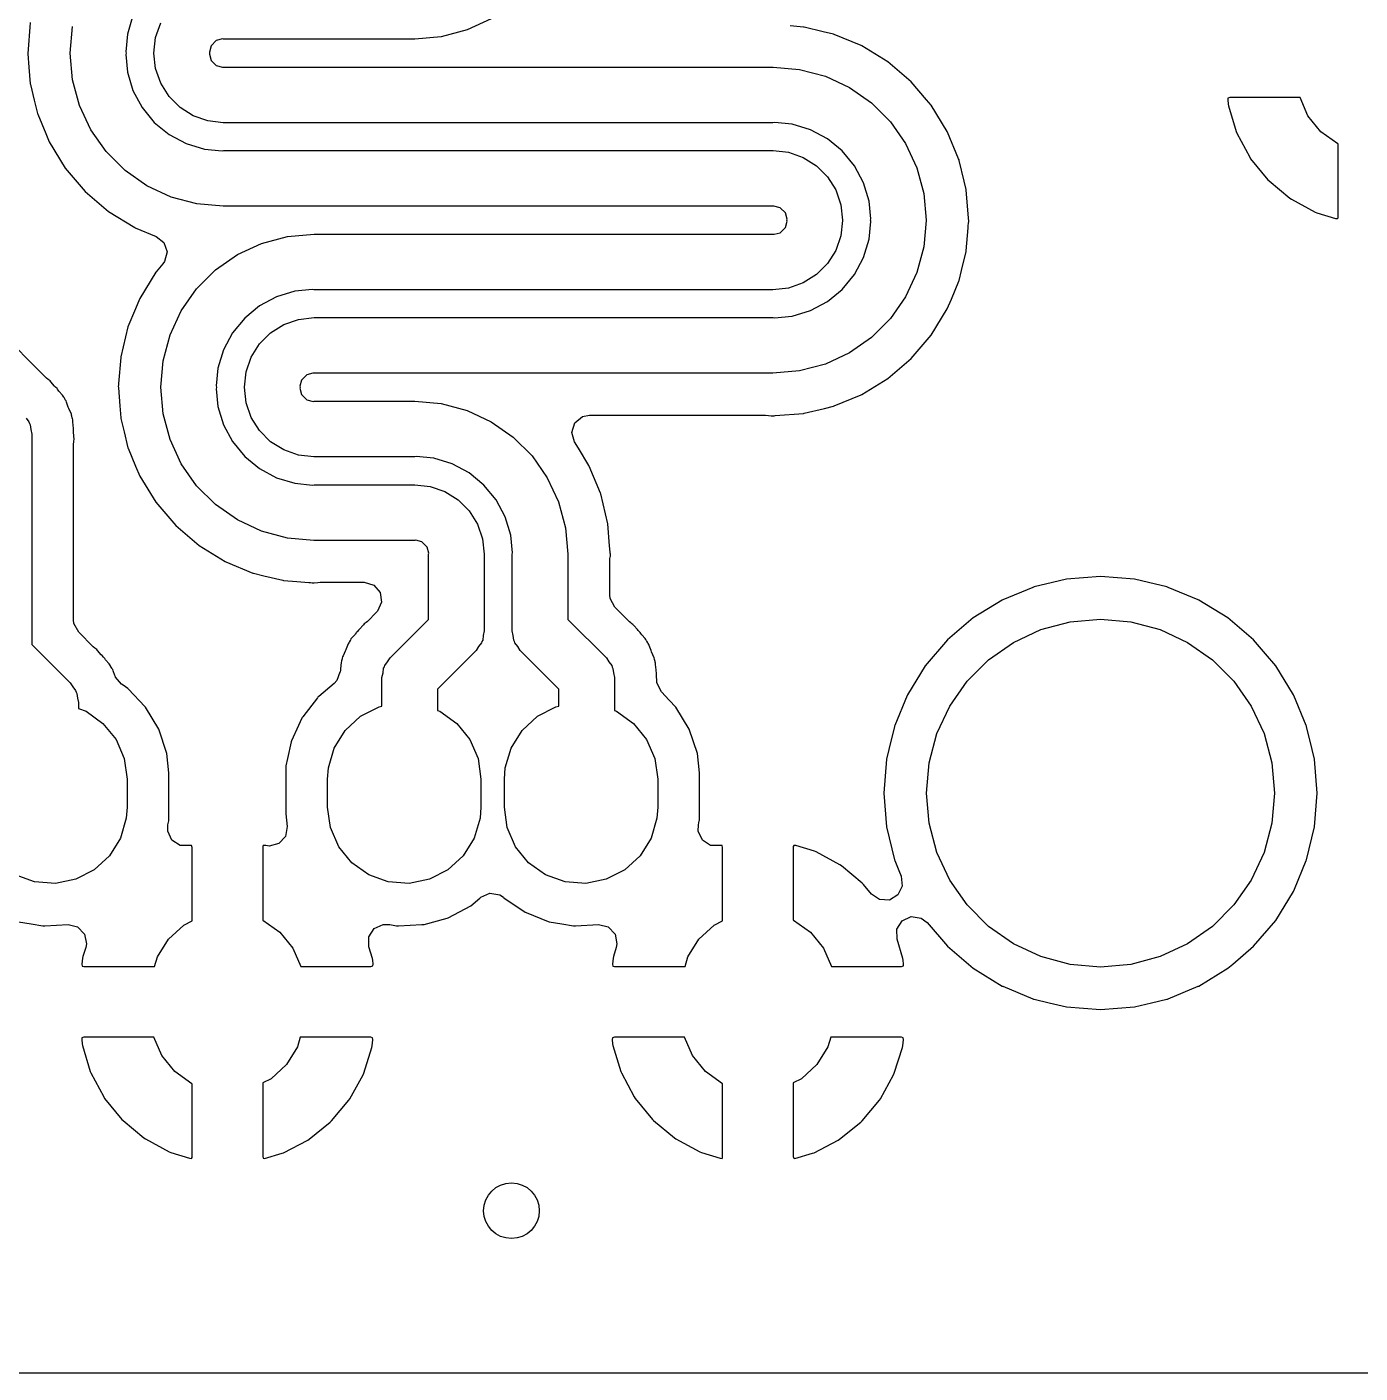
# Model space of a CAD drawing. Extents: x 3.82 to 6.18, y -5.18 to -3.22.
# Drawn here: x 4.4693 to 4.8462, y -5.1782 to -4.7975 of the extents above; entities that cross this region are included whole.
import ezdxf

# ---------------------------------------------------------------- set-up
doc = ezdxf.new("R2010")
doc.units = 0
doc.header["$MEASUREMENT"] = 0
doc.layers.add('BLACK', color=7, linetype='CONTINUOUS')

msp = doc.modelspace()

# ---------------------------------------------------------------- linework, layer by layer
at = {"layer": 'BLACK', "linetype": 'CONTINUOUS'}
for p, q in [((4.47488, -4.89685), (4.21013, -4.6321)), ((4.47025, -4.79627), (4.47015, -4.79758)), ((4.49929, -4.79432), (4.49772, -4.79952)), ((4.50569, -4.80054), (4.50714, -4.79638)), ((4.60059, -4.79518), (4.59375, -4.79837)), ((4.47015, -4.79758), (4.46965, -4.80384)), ((4.48157, -4.8049), (4.48223, -4.7974)), ((4.49772, -4.79952), (4.49723, -4.80451)), ((4.58646, -4.80033), (4.57894, -4.80098)), ((4.59375, -4.79837), (4.58646, -4.80033)), ((4.68889, -4.79754), (4.68511, -4.79724)), ((4.68908, -4.79758), (4.68889, -4.79754)), ((4.69444, -4.79887), (4.68908, -4.79758)), ((4.68908, -4.79758), (4.68908, -4.79758)), ((4.69733, -4.79956), (4.69444, -4.79887)), ((4.69751, -4.79964), (4.69733, -4.79956)), ((4.70517, -4.80281), (4.69751, -4.79964)), ((4.69751, -4.79964), (4.69751, -4.79964)), ((4.46965, -4.80384), (4.46961, -4.80422)), ((4.5052, -4.80489), (4.50569, -4.80054)), ((4.52135, -4.80288), (4.52088, -4.80464)), ((4.52284, -4.80139), (4.52135, -4.80288)), ((4.52459, -4.80092), (4.52284, -4.80139)), ((4.52486, -4.80098), (4.52459, -4.80092)), ((4.57894, -4.80098), (4.52486, -4.80098)), ((4.70535, -4.80289), (4.70517, -4.80281)), ((4.70517, -4.80281), (4.70517, -4.80281)), ((4.71275, -4.80742), (4.70535, -4.80289)), ((4.46961, -4.80422), (4.46954, -4.80468)), ((4.46954, -4.80468), (4.46957, -4.80492)), ((4.46957, -4.80492), (4.46957, -4.80492)), ((4.46957, -4.80492), (4.46958, -4.8051)), ((4.46958, -4.8051), (4.46958, -4.8051)), ((4.46958, -4.8051), (4.46988, -4.8089)), ((4.48157, -4.80491), (4.48157, -4.8049)), ((4.48157, -4.80492), (4.48157, -4.80491)), ((4.48157, -4.80491), (4.48157, -4.80491)), ((4.48223, -4.81244), (4.48157, -4.80492)), ((4.48157, -4.80492), (4.48157, -4.80492)), ((4.49723, -4.80451), (4.49732, -4.80492)), ((4.49732, -4.80495), (4.49723, -4.80534)), ((4.49723, -4.80534), (4.49772, -4.81032)), ((4.49732, -4.80492), (4.49732, -4.80495)), ((4.50519, -4.80491), (4.5052, -4.80489)), ((4.50519, -4.80492), (4.50519, -4.80491)), ((4.50519, -4.80491), (4.50519, -4.80491)), ((4.50569, -4.8093), (4.50519, -4.80492)), ((4.50519, -4.80492), (4.50519, -4.80492)), ((4.52088, -4.80464), (4.52094, -4.80492)), ((4.52094, -4.80495), (4.52088, -4.80521)), ((4.52088, -4.80521), (4.52135, -4.80696)), ((4.52094, -4.80492), (4.52094, -4.80495)), ((4.52135, -4.80696), (4.52284, -4.80845)), ((4.71935, -4.81306), (4.71275, -4.80742)), ((4.46988, -4.8089), (4.47025, -4.81357)), ((4.49772, -4.81032), (4.49929, -4.81552)), ((4.50714, -4.81346), (4.50569, -4.8093)), ((4.52284, -4.80845), (4.5246, -4.80892)), ((4.5246, -4.80892), (4.52488, -4.80886)), ((4.52488, -4.80886), (4.68024, -4.80886)), ((4.68024, -4.80886), (4.68024, -4.80886)), ((4.68024, -4.80886), (4.68025, -4.80886)), ((4.68025, -4.80886), (4.68025, -4.80886)), ((4.68025, -4.80886), (4.68027, -4.80886)), ((4.68027, -4.80886), (4.68028, -4.80886)), ((4.68028, -4.80886), (4.68776, -4.80952)), ((4.68776, -4.80952), (4.69505, -4.81147)), ((4.69505, -4.81147), (4.70189, -4.81466)), ((4.47025, -4.81357), (4.4703, -4.81376)), ((4.4703, -4.81376), (4.4703, -4.81376)), ((4.4703, -4.81376), (4.47136, -4.81819)), ((4.48418, -4.81973), (4.48223, -4.81244)), ((4.49929, -4.81552), (4.50185, -4.82031)), ((4.50949, -4.81719), (4.50714, -4.81346)), ((4.70189, -4.81466), (4.70808, -4.81899)), ((4.72369, -4.81813), (4.71935, -4.81306)), ((4.47136, -4.81819), (4.47228, -4.82201)), ((4.5126, -4.82031), (4.50949, -4.81719)), ((4.70808, -4.81899), (4.71342, -4.82433)), ((4.72499, -4.81966), (4.72369, -4.81813)), ((4.80888, -4.81765), (4.8088, -4.81813)), ((4.8088, -4.81813), (4.80892, -4.81931)), ((4.80945, -4.81748), (4.80888, -4.81765)), ((4.80892, -4.81931), (4.80901, -4.81978)), ((4.82925, -4.81748), (4.80945, -4.81748)), ((4.83148, -4.82263), (4.82925, -4.81748)), ((4.47228, -4.82201), (4.47235, -4.82219)), ((4.47235, -4.82219), (4.47235, -4.82219)), ((4.47235, -4.82219), (4.47462, -4.82767)), ((4.48737, -4.82657), (4.48418, -4.81973)), ((4.50185, -4.82031), (4.5053, -4.8245)), ((4.51634, -4.82266), (4.5126, -4.82031)), ((4.5205, -4.82411), (4.51634, -4.82266)), ((4.72952, -4.82706), (4.72499, -4.81966)), ((4.80901, -4.81978), (4.81123, -4.82713)), ((4.83518, -4.8272), (4.83148, -4.82263)), ((4.4917, -4.83276), (4.48737, -4.82657)), ((4.5053, -4.8245), (4.50949, -4.82795)), ((4.52482, -4.8246), (4.5205, -4.82411)), ((4.52485, -4.82461), (4.52482, -4.8246)), ((4.52486, -4.82461), (4.52485, -4.82461)), ((4.68024, -4.82461), (4.52486, -4.82461)), ((4.68065, -4.82451), (4.68024, -4.82461)), ((4.68564, -4.825), (4.68065, -4.82451)), ((4.69084, -4.82658), (4.68564, -4.825)), ((4.69563, -4.82914), (4.69084, -4.82658)), ((4.71342, -4.82433), (4.71775, -4.83051)), ((4.47462, -4.82767), (4.4756, -4.83003)), ((4.4756, -4.83003), (4.48013, -4.83743)), ((4.50949, -4.82795), (4.51428, -4.83051)), ((4.51428, -4.83051), (4.51948, -4.83208)), ((4.69982, -4.83258), (4.69563, -4.82914)), ((4.71775, -4.83051), (4.72094, -4.83735)), ((4.7296, -4.82724), (4.72952, -4.82706)), ((4.73271, -4.83477), (4.7296, -4.82724)), ((4.7296, -4.82724), (4.7296, -4.82724)), ((4.81123, -4.82713), (4.81142, -4.82758)), ((4.81142, -4.82758), (4.81502, -4.83437)), ((4.83997, -4.83061), (4.83518, -4.8272)), ((4.84, -4.83062), (4.83997, -4.83061)), ((4.84, -4.85146), (4.84, -4.83062)), ((4.49704, -4.8381), (4.4917, -4.83276)), ((4.51948, -4.83208), (4.52447, -4.83257)), ((4.52447, -4.83257), (4.52488, -4.83248)), ((4.52488, -4.83248), (4.68024, -4.83248)), ((4.68024, -4.83248), (4.68024, -4.83248)), ((4.68024, -4.83248), (4.68024, -4.83248)), ((4.68024, -4.83248), (4.68025, -4.83248)), ((4.68025, -4.83248), (4.68027, -4.83248)), ((4.68027, -4.83248), (4.68029, -4.83249)), ((4.68029, -4.83249), (4.68462, -4.83297)), ((4.68462, -4.83297), (4.68878, -4.83443)), ((4.68878, -4.83443), (4.69251, -4.83677)), ((4.70327, -4.83678), (4.69982, -4.83258)), ((4.81502, -4.83437), (4.81529, -4.83477)), ((4.48013, -4.83743), (4.48577, -4.84403)), ((4.50322, -4.84243), (4.49704, -4.8381)), ((4.69251, -4.83677), (4.69563, -4.83989)), ((4.70582, -4.84157), (4.70327, -4.83678)), ((4.72094, -4.83735), (4.72289, -4.84465)), ((4.73284, -4.83507), (4.73271, -4.83477)), ((4.73289, -4.83526), (4.73284, -4.83507)), ((4.7343, -4.84114), (4.73289, -4.83526)), ((4.81529, -4.83477), (4.82015, -4.84072)), ((4.69563, -4.83989), (4.69798, -4.84362)), ((4.7074, -4.84676), (4.70582, -4.84157)), ((4.73487, -4.84351), (4.7343, -4.84114)), ((4.82015, -4.84072), (4.82049, -4.84106)), ((4.82049, -4.84106), (4.82641, -4.84596)), ((4.48577, -4.84403), (4.49237, -4.84967)), ((4.51007, -4.84562), (4.50322, -4.84243)), ((4.51736, -4.84757), (4.51007, -4.84562)), ((4.69798, -4.84362), (4.69943, -4.84779)), ((4.72289, -4.84465), (4.72355, -4.85217)), ((4.73488, -4.84371), (4.73487, -4.84351)), ((4.7355, -4.85151), (4.73488, -4.84371)), ((4.82641, -4.84596), (4.82681, -4.84623)), ((4.49237, -4.84967), (4.49977, -4.8542)), ((4.52483, -4.84822), (4.51736, -4.84757)), ((4.52485, -4.84823), (4.52483, -4.84822)), ((4.52486, -4.84823), (4.52485, -4.84823)), ((4.68024, -4.84823), (4.52486, -4.84823)), ((4.52486, -4.84823), (4.52486, -4.84823)), ((4.68052, -4.84816), (4.68024, -4.84823)), ((4.68228, -4.84864), (4.68052, -4.84816)), ((4.68377, -4.85013), (4.68228, -4.84864)), ((4.69943, -4.84779), (4.69993, -4.85217)), ((4.70789, -4.85175), (4.7074, -4.84676)), ((4.82681, -4.84623), (4.83357, -4.84989)), ((4.68424, -4.85188), (4.68377, -4.85013)), ((4.68377, -4.8542), (4.68424, -4.85244)), ((4.68418, -4.85215), (4.68424, -4.85188)), ((4.68424, -4.85244), (4.68418, -4.85215)), ((4.69992, -4.85222), (4.69943, -4.85655)), ((4.69993, -4.85219), (4.69992, -4.85222)), ((4.69993, -4.85217), (4.69993, -4.85219)), ((4.7074, -4.85757), (4.70789, -4.85257)), ((4.7078, -4.85215), (4.70789, -4.85175)), ((4.70786, -4.85244), (4.7078, -4.85215)), ((4.70789, -4.85257), (4.70786, -4.85244)), ((4.72354, -4.85221), (4.72289, -4.85969)), ((4.72355, -4.85219), (4.72354, -4.85221)), ((4.72355, -4.85217), (4.72355, -4.85219)), ((4.73538, -4.85428), (4.73544, -4.85359)), ((4.73544, -4.85359), (4.73549, -4.85316)), ((4.73549, -4.85316), (4.73554, -4.85284)), ((4.73553, -4.85182), (4.7355, -4.85151)), ((4.73555, -4.85198), (4.73553, -4.85182)), ((4.73554, -4.85284), (4.73558, -4.85265)), ((4.73558, -4.85217), (4.73555, -4.85198)), ((4.73558, -4.85265), (4.73558, -4.85217)), ((4.83357, -4.84989), (4.83401, -4.85007)), ((4.83401, -4.85007), (4.83932, -4.85172)), ((4.83932, -4.85172), (4.83987, -4.85172)), ((4.83987, -4.85172), (4.84, -4.85146)), ((4.49977, -4.8542), (4.49995, -4.85428)), ((4.49995, -4.85428), (4.49995, -4.85428)), ((4.49995, -4.85428), (4.50587, -4.85673)), ((4.50587, -4.85673), (4.50805, -4.85848)), ((4.53566, -4.85871), (4.54295, -4.85676)), ((4.54295, -4.85676), (4.55047, -4.8561)), ((4.55047, -4.8561), (4.55047, -4.8561)), ((4.55047, -4.8561), (4.68025, -4.8561)), ((4.68025, -4.8561), (4.68053, -4.85616)), ((4.68053, -4.85616), (4.68228, -4.8557)), ((4.68228, -4.8557), (4.68377, -4.8542)), ((4.69943, -4.85655), (4.69798, -4.86071)), ((4.73487, -4.86082), (4.73538, -4.85428)), ((4.50805, -4.85848), (4.50893, -4.86113)), ((4.50893, -4.86113), (4.50824, -4.86384)), ((4.52881, -4.8619), (4.53566, -4.85871)), ((4.69798, -4.86071), (4.69563, -4.86444)), ((4.70582, -4.86276), (4.7074, -4.85757)), ((4.72289, -4.85969), (4.72094, -4.86698)), ((4.73354, -4.86636), (4.73482, -4.86101)), ((4.73482, -4.86101), (4.73487, -4.86082)), ((4.73482, -4.86101), (4.73482, -4.86101)), ((4.50774, -4.86453), (4.50585, -4.86675)), ((4.50824, -4.86384), (4.50774, -4.86453)), ((4.52263, -4.86623), (4.52881, -4.8619)), ((4.69563, -4.86444), (4.69251, -4.86756)), ((4.70327, -4.86755), (4.70582, -4.86276)), ((4.50572, -4.8669), (4.50119, -4.8743)), ((4.50585, -4.86675), (4.50572, -4.8669)), ((4.50585, -4.86675), (4.50585, -4.86675)), ((4.51729, -4.87157), (4.52263, -4.86623)), ((4.69251, -4.86756), (4.68878, -4.8699)), ((4.69982, -4.87175), (4.70327, -4.86755)), ((4.72094, -4.86698), (4.71775, -4.87382)), ((4.73284, -4.86926), (4.73354, -4.86636)), ((4.51296, -4.87776), (4.51729, -4.87157)), ((4.54507, -4.87225), (4.53987, -4.87382)), ((4.55005, -4.87176), (4.54507, -4.87225)), ((4.55045, -4.87185), (4.55005, -4.87176)), ((4.68024, -4.87185), (4.55045, -4.87185)), ((4.68462, -4.87136), (4.68024, -4.87185)), ((4.68878, -4.8699), (4.68462, -4.87136)), ((4.69563, -4.87519), (4.69982, -4.87175)), ((4.73068, -4.87448), (4.73277, -4.86944)), ((4.73277, -4.86944), (4.73284, -4.86926)), ((4.73277, -4.86944), (4.73277, -4.86944)), ((4.50111, -4.87448), (4.49996, -4.87727)), ((4.50119, -4.8743), (4.50111, -4.87448)), ((4.50111, -4.87448), (4.50111, -4.87448)), ((4.53508, -4.87638), (4.53089, -4.87983)), ((4.53987, -4.87382), (4.53508, -4.87638)), ((4.69084, -4.87775), (4.69563, -4.87519)), ((4.71775, -4.87382), (4.71342, -4.88)), ((4.72952, -4.87727), (4.73068, -4.87448)), ((4.49996, -4.87727), (4.49787, -4.88232)), ((4.50977, -4.8846), (4.51296, -4.87776)), ((4.53089, -4.87983), (4.52744, -4.88402)), ((4.54193, -4.88167), (4.54609, -4.88022)), ((4.54609, -4.88022), (4.55047, -4.87972)), ((4.55047, -4.87972), (4.55047, -4.87972)), ((4.55047, -4.87972), (4.68025, -4.87972)), ((4.68025, -4.87972), (4.68066, -4.87982)), ((4.68066, -4.87982), (4.68564, -4.87933)), ((4.68564, -4.87933), (4.69084, -4.87775)), ((4.71342, -4.88), (4.70808, -4.88534)), ((4.72499, -4.88467), (4.72952, -4.87727)), ((4.49787, -4.88232), (4.49584, -4.89076)), ((4.52744, -4.88402), (4.52488, -4.88881)), ((4.53508, -4.88714), (4.53819, -4.88402)), ((4.53819, -4.88402), (4.54193, -4.88167)), ((4.50782, -4.89189), (4.50977, -4.8846)), ((4.53273, -4.89087), (4.53508, -4.88714)), ((4.70808, -4.88534), (4.70189, -4.88967)), ((4.71935, -4.89127), (4.72499, -4.88467)), ((4.49583, -4.89095), (4.49524, -4.89833)), ((4.49584, -4.89076), (4.49583, -4.89095)), ((4.52488, -4.88881), (4.52331, -4.89401)), ((4.53128, -4.89503), (4.53273, -4.89087)), ((4.70189, -4.88967), (4.69505, -4.89286)), ((4.71275, -4.89691), (4.71935, -4.89127)), ((4.50716, -4.89939), (4.50782, -4.89189)), ((4.52331, -4.89401), (4.52282, -4.899)), ((4.53079, -4.89938), (4.53128, -4.89503)), ((4.55018, -4.89541), (4.54843, -4.89588)), ((4.55045, -4.89547), (4.55018, -4.89541)), ((4.68024, -4.89547), (4.55045, -4.89547)), ((4.68776, -4.89481), (4.68024, -4.89547)), ((4.69505, -4.89286), (4.68776, -4.89481)), ((4.47532, -4.8972), (4.47488, -4.89685)), ((4.47559, -4.89743), (4.47532, -4.8972)), ((4.47532, -4.8972), (4.47532, -4.8972)), ((4.47588, -4.89763), (4.47559, -4.89743)), ((4.47611, -4.89789), (4.47588, -4.89763)), ((4.47714, -4.89909), (4.47611, -4.89789)), ((4.47739, -4.89936), (4.47714, -4.89909)), ((4.4952, -4.89871), (4.49513, -4.89917)), ((4.49513, -4.89917), (4.49516, -4.8994)), ((4.49524, -4.89833), (4.4952, -4.89871)), ((4.52282, -4.899), (4.52291, -4.89941)), ((4.54694, -4.89737), (4.54647, -4.89913)), ((4.54647, -4.89913), (4.54653, -4.89941)), ((4.54843, -4.89588), (4.54694, -4.89737)), ((4.70535, -4.90145), (4.71275, -4.89691)), ((4.47781, -4.89978), (4.47739, -4.89936)), ((4.47793, -4.89993), (4.47781, -4.89978)), ((4.47812, -4.9002), (4.47793, -4.89993)), ((4.47837, -4.90051), (4.47812, -4.9002)), ((4.47934, -4.90163), (4.47837, -4.90051)), ((4.47957, -4.9019), (4.47934, -4.90163)), ((4.47934, -4.90163), (4.47934, -4.90163)), ((4.47971, -4.90222), (4.47957, -4.9019)), ((4.47979, -4.90235), (4.47971, -4.90222)), ((4.48009, -4.90286), (4.47979, -4.90235)), ((4.48016, -4.903), (4.48009, -4.90286)), ((4.48037, -4.90328), (4.48016, -4.903)), ((4.49516, -4.8994), (4.49516, -4.89941)), ((4.49516, -4.89941), (4.49517, -4.89959)), ((4.49517, -4.89959), (4.49517, -4.89959)), ((4.49517, -4.89959), (4.49558, -4.90469)), ((4.50716, -4.8994), (4.50716, -4.89939)), ((4.50716, -4.89941), (4.50716, -4.8994)), ((4.50716, -4.8994), (4.50716, -4.8994)), ((4.50782, -4.90693), (4.50716, -4.89941)), ((4.50716, -4.89941), (4.50716, -4.89941)), ((4.52291, -4.89944), (4.52282, -4.89983)), ((4.52282, -4.89983), (4.52331, -4.90481)), ((4.52291, -4.89941), (4.52291, -4.89944)), ((4.53078, -4.8994), (4.53079, -4.89938)), ((4.53078, -4.89941), (4.53078, -4.8994)), ((4.53078, -4.8994), (4.53078, -4.8994)), ((4.53128, -4.90379), (4.53078, -4.89941)), ((4.53078, -4.89941), (4.53078, -4.89941)), ((4.54653, -4.89944), (4.54647, -4.8997)), ((4.54647, -4.8997), (4.54694, -4.90145)), ((4.54653, -4.89941), (4.54653, -4.89944)), ((4.54694, -4.90145), (4.54843, -4.90294)), ((4.54843, -4.90294), (4.55019, -4.90341)), ((4.69751, -4.90469), (4.70517, -4.90152)), ((4.70517, -4.90152), (4.70535, -4.90145)), ((4.70517, -4.90152), (4.70517, -4.90152)), ((4.48049, -4.90361), (4.48037, -4.90328)), ((4.48099, -4.905), (4.48049, -4.90361)), ((4.48049, -4.90361), (4.48049, -4.90361)), ((4.48114, -4.90537), (4.48099, -4.905)), ((4.4819, -4.90704), (4.48114, -4.90537)), ((4.49558, -4.90469), (4.49584, -4.90806)), ((4.50977, -4.91422), (4.50782, -4.90693)), ((4.52331, -4.90481), (4.52488, -4.91001)), ((4.53273, -4.90795), (4.53128, -4.90379)), ((4.55019, -4.90341), (4.55047, -4.90335)), ((4.55047, -4.90335), (4.57895, -4.90335)), ((4.57895, -4.90335), (4.57895, -4.90335)), ((4.57895, -4.90335), (4.57896, -4.90335)), ((4.57896, -4.90335), (4.57898, -4.90335)), ((4.57898, -4.90335), (4.58646, -4.904)), ((4.58646, -4.904), (4.59375, -4.90596)), ((4.59375, -4.90596), (4.60059, -4.90915)), ((4.6809, -4.90742), (4.68889, -4.90679)), ((4.68889, -4.90679), (4.68908, -4.90675)), ((4.68908, -4.90675), (4.69481, -4.90537)), ((4.68908, -4.90675), (4.68908, -4.90675)), ((4.69481, -4.90537), (4.69733, -4.90477)), ((4.69733, -4.90477), (4.69751, -4.90469)), ((4.46907, -4.90818), (4.46989, -4.90921)), ((4.46989, -4.90921), (4.46999, -4.90965)), ((4.46999, -4.90965), (4.47023, -4.91004)), ((4.47023, -4.91004), (4.47038, -4.91134)), ((4.48195, -4.90739), (4.4819, -4.90704)), ((4.48199, -4.90753), (4.48195, -4.90739)), ((4.48214, -4.90811), (4.48199, -4.90753)), ((4.48217, -4.90826), (4.48214, -4.90811)), ((4.48229, -4.90859), (4.48217, -4.90826)), ((4.48231, -4.90894), (4.48229, -4.90859)), ((4.4824, -4.91042), (4.48231, -4.90894)), ((4.48231, -4.90894), (4.48231, -4.90894)), ((4.48244, -4.91081), (4.4824, -4.91042)), ((4.49584, -4.90806), (4.49589, -4.90825)), ((4.49589, -4.90825), (4.49589, -4.90825)), ((4.49589, -4.90825), (4.49678, -4.91199)), ((4.52488, -4.91001), (4.52744, -4.91479)), ((4.53508, -4.91168), (4.53273, -4.90795)), ((4.60059, -4.90915), (4.60677, -4.91348)), ((4.62339, -4.91216), (4.62423, -4.90949)), ((4.62423, -4.90949), (4.62638, -4.90771)), ((4.62638, -4.90771), (4.62835, -4.9073)), ((4.62835, -4.9073), (4.67817, -4.9073)), ((4.67817, -4.9073), (4.67899, -4.90737)), ((4.67899, -4.90737), (4.67975, -4.9075)), ((4.67975, -4.9075), (4.68024, -4.90751)), ((4.68024, -4.90751), (4.68043, -4.90748)), ((4.68043, -4.90748), (4.68052, -4.90747)), ((4.68043, -4.90748), (4.68043, -4.90748)), ((4.68052, -4.90747), (4.68058, -4.90746)), ((4.68058, -4.90746), (4.6809, -4.90742)), ((4.47038, -4.91134), (4.47067, -4.91263)), ((4.47067, -4.91263), (4.47067, -4.97213)), ((4.48247, -4.91104), (4.48244, -4.91081)), ((4.4825, -4.91121), (4.48247, -4.91104)), ((4.4825, -4.91184), (4.4825, -4.91121)), ((4.48251, -4.91214), (4.4825, -4.91184)), ((4.48264, -4.91422), (4.48251, -4.91214)), ((4.48253, -4.91492), (4.48256, -4.91457)), ((4.48256, -4.91457), (4.48264, -4.91422)), ((4.49678, -4.91199), (4.49787, -4.9165)), ((4.51296, -4.92106), (4.50977, -4.91422)), ((4.53819, -4.9148), (4.53508, -4.91168)), ((4.60677, -4.91348), (4.61211, -4.91882)), ((4.62412, -4.91486), (4.62339, -4.91216)), ((4.4825, -4.91539), (4.48255, -4.91492)), ((4.4825, -4.96518), (4.4825, -4.91539)), ((4.48255, -4.91492), (4.48253, -4.91492)), ((4.49787, -4.9165), (4.49794, -4.91668)), ((4.49794, -4.91668), (4.49794, -4.91668)), ((4.49794, -4.91668), (4.50003, -4.92172)), ((4.52744, -4.91479), (4.53089, -4.91899)), ((4.54193, -4.91714), (4.53819, -4.9148)), ((4.54609, -4.9186), (4.54193, -4.91714)), ((4.62521, -4.91664), (4.62412, -4.91486)), ((4.62822, -4.92154), (4.62521, -4.91664)), ((4.50003, -4.92172), (4.50119, -4.92452)), ((4.51729, -4.92725), (4.51296, -4.92106)), ((4.53089, -4.91899), (4.53508, -4.92243)), ((4.55041, -4.91909), (4.54609, -4.9186)), ((4.55044, -4.91909), (4.55041, -4.91909)), ((4.55045, -4.91909), (4.55044, -4.91909)), ((4.57894, -4.91909), (4.55045, -4.91909)), ((4.57935, -4.919), (4.57894, -4.91909)), ((4.58434, -4.91949), (4.57935, -4.919)), ((4.58953, -4.92107), (4.58434, -4.91949)), ((4.59432, -4.92363), (4.58953, -4.92107)), ((4.61211, -4.91882), (4.61644, -4.925)), ((4.62829, -4.92172), (4.62822, -4.92154)), ((4.63146, -4.92938), (4.62829, -4.92172)), ((4.62829, -4.92172), (4.62829, -4.92172)), ((4.50119, -4.92452), (4.50572, -4.93192)), ((4.53508, -4.92243), (4.53987, -4.92499)), ((4.53987, -4.92499), (4.54507, -4.92657)), ((4.59852, -4.92707), (4.59432, -4.92363)), ((4.61644, -4.925), (4.61963, -4.93184)), ((4.52263, -4.93258), (4.51729, -4.92725)), ((4.54507, -4.92657), (4.55006, -4.92706)), ((4.55006, -4.92706), (4.55047, -4.92697)), ((4.55047, -4.92697), (4.57895, -4.92697)), ((4.57895, -4.92697), (4.57895, -4.92697)), ((4.57895, -4.92697), (4.57896, -4.92697)), ((4.57896, -4.92697), (4.57899, -4.92697)), ((4.57899, -4.92697), (4.58332, -4.92746)), ((4.58332, -4.92746), (4.58748, -4.92892)), ((4.58748, -4.92892), (4.59121, -4.93126)), ((4.60196, -4.93127), (4.59852, -4.92707)), ((4.63154, -4.92956), (4.63146, -4.92938)), ((4.63356, -4.938), (4.63154, -4.92956)), ((4.50572, -4.93192), (4.51136, -4.93852)), ((4.52881, -4.93691), (4.52263, -4.93258)), ((4.59121, -4.93126), (4.59433, -4.93438)), ((4.60452, -4.93606), (4.60196, -4.93127)), ((4.61963, -4.93184), (4.62159, -4.93913)), ((4.53566, -4.9401), (4.52881, -4.93691)), ((4.59433, -4.93438), (4.59667, -4.93811)), ((4.6061, -4.94125), (4.60452, -4.93606)), ((4.51136, -4.93852), (4.51796, -4.94415)), ((4.54295, -4.94206), (4.53566, -4.9401)), ((4.59667, -4.93811), (4.59813, -4.94227)), ((4.62159, -4.93913), (4.62224, -4.94665)), ((4.63406, -4.94426), (4.63356, -4.938)), ((4.51796, -4.94415), (4.52536, -4.94869)), ((4.55042, -4.94271), (4.54295, -4.94206)), ((4.55044, -4.94272), (4.55042, -4.94271)), ((4.55045, -4.94272), (4.55044, -4.94272)), ((4.57894, -4.94272), (4.55045, -4.94272)), ((4.55045, -4.94272), (4.55045, -4.94272)), ((4.57922, -4.94265), (4.57894, -4.94272)), ((4.58097, -4.94312), (4.57922, -4.94265)), ((4.58247, -4.94462), (4.58097, -4.94312)), ((4.58294, -4.94637), (4.58247, -4.94462)), ((4.59813, -4.94227), (4.59862, -4.94665)), ((4.60659, -4.94624), (4.6061, -4.94125)), ((4.63419, -4.946), (4.63406, -4.94426)), ((4.52536, -4.94869), (4.52554, -4.94876)), ((4.52554, -4.94876), (4.52554, -4.94876)), ((4.52554, -4.94876), (4.5332, -4.95194)), ((4.58287, -4.94664), (4.58294, -4.94637)), ((4.58287, -4.96505), (4.58287, -4.94664)), ((4.59862, -4.94665), (4.59862, -4.96832)), ((4.6065, -4.94664), (4.60659, -4.94624)), ((4.6065, -4.96831), (4.6065, -4.94664)), ((4.62224, -4.94665), (4.62224, -4.96505)), ((4.63407, -4.94872), (4.63414, -4.9479)), ((4.63407, -4.95809), (4.63407, -4.94872)), ((4.63414, -4.9479), (4.63424, -4.94733)), ((4.63423, -4.94631), (4.63419, -4.946)), ((4.63428, -4.94665), (4.63423, -4.94631)), ((4.63424, -4.94733), (4.63427, -4.94714)), ((4.63427, -4.94714), (4.63428, -4.94665)), ((4.5332, -4.95194), (4.53338, -4.95201)), ((4.53338, -4.95201), (4.53627, -4.95271)), ((4.53627, -4.95271), (4.54163, -4.95399)), ((4.54163, -4.95399), (4.54163, -4.95399)), ((4.54163, -4.95399), (4.54182, -4.95404)), ((4.54182, -4.95404), (4.5456, -4.95433)), ((4.5456, -4.95433), (4.54904, -4.95461)), ((4.54904, -4.95461), (4.54948, -4.95466)), ((4.54948, -4.95466), (4.54998, -4.95474)), ((4.54998, -4.95474), (4.55023, -4.95475)), ((4.55023, -4.95475), (4.55028, -4.95475)), ((4.55028, -4.95475), (4.55028, -4.95475)), ((4.55028, -4.95475), (4.55047, -4.95475)), ((4.55047, -4.95475), (4.55153, -4.9546)), ((4.55153, -4.9546), (4.55224, -4.95455)), ((4.55224, -4.95455), (4.56467, -4.95455)), ((4.56467, -4.95455), (4.56735, -4.95533)), ((4.56735, -4.95533), (4.56918, -4.95745)), ((4.75373, -4.95601), (4.74522, -4.95954)), ((4.75391, -4.95594), (4.75373, -4.95601)), ((4.75373, -4.95601), (4.75373, -4.95601)), ((4.7541, -4.95589), (4.75391, -4.95594)), ((4.75924, -4.95466), (4.7541, -4.95589)), ((4.7541, -4.95589), (4.7541, -4.95589)), ((4.76326, -4.9537), (4.75924, -4.95466)), ((4.77283, -4.95294), (4.76326, -4.9537)), ((4.78241, -4.9537), (4.77283, -4.95294)), ((4.78643, -4.95466), (4.78241, -4.9537)), ((4.79157, -4.95589), (4.78643, -4.95466)), ((4.79176, -4.95594), (4.79157, -4.95589)), ((4.79157, -4.95589), (4.79157, -4.95589)), ((4.79194, -4.95601), (4.79176, -4.95594)), ((4.80045, -4.95954), (4.79194, -4.95601)), ((4.79194, -4.95601), (4.79194, -4.95601)), ((4.56958, -4.96021), (4.56841, -4.96276)), ((4.56918, -4.95745), (4.56958, -4.96021)), ((4.63419, -4.95914), (4.63407, -4.95809)), ((4.63553, -4.9616), (4.63419, -4.95914)), ((4.74504, -4.95962), (4.73684, -4.96464)), ((4.74522, -4.95954), (4.74504, -4.95962)), ((4.74522, -4.95954), (4.74522, -4.95954)), ((4.80063, -4.95962), (4.80045, -4.95954)), ((4.80045, -4.95954), (4.80045, -4.95954)), ((4.80883, -4.96464), (4.80063, -4.95962)), ((4.56817, -4.96302), (4.56558, -4.96561)), ((4.56841, -4.96276), (4.56817, -4.96302)), ((4.63965, -4.96572), (4.63553, -4.9616)), ((4.48261, -4.96623), (4.4825, -4.96518)), ((4.48395, -4.96868), (4.48261, -4.96623)), ((4.56442, -4.9666), (4.56328, -4.9679)), ((4.56466, -4.96634), (4.56442, -4.9666)), ((4.56442, -4.9666), (4.56442, -4.9666)), ((4.56496, -4.96615), (4.56466, -4.96634)), ((4.56522, -4.96592), (4.56496, -4.96615)), ((4.56558, -4.96561), (4.56521, -4.9659)), ((4.56521, -4.9659), (4.56522, -4.96592)), ((4.57199, -4.97593), (4.58287, -4.96505)), ((4.62224, -4.96505), (4.63314, -4.97594)), ((4.64008, -4.96607), (4.63965, -4.96572)), ((4.64035, -4.9663), (4.64008, -4.96607)), ((4.64008, -4.96607), (4.64008, -4.96607)), ((4.64065, -4.96649), (4.64035, -4.9663)), ((4.64088, -4.96676), (4.64065, -4.96649)), ((4.6419, -4.96796), (4.64088, -4.96676)), ((4.73684, -4.96464), (4.72954, -4.97088)), ((4.756, -4.96793), (4.76429, -4.96571)), ((4.76429, -4.96571), (4.77283, -4.96496)), ((4.77283, -4.96496), (4.78138, -4.96571)), ((4.78138, -4.96571), (4.78967, -4.96793)), ((4.81613, -4.97088), (4.80883, -4.96464)), ((4.48807, -4.9728), (4.48395, -4.96868)), ((4.56031, -4.97165), (4.5601, -4.97194)), ((4.56038, -4.97152), (4.56031, -4.97165)), ((4.56069, -4.97101), (4.56038, -4.97152)), ((4.56077, -4.97089), (4.56069, -4.97101)), ((4.56092, -4.97057), (4.56077, -4.97089)), ((4.56197, -4.96938), (4.56092, -4.97057)), ((4.56213, -4.96919), (4.56197, -4.96938)), ((4.56238, -4.96889), (4.56213, -4.96919)), ((4.56252, -4.9687), (4.56238, -4.96889)), ((4.56263, -4.96856), (4.56252, -4.9687)), ((4.56252, -4.9687), (4.56252, -4.9687)), ((4.56307, -4.96812), (4.56263, -4.96856)), ((4.56328, -4.9679), (4.56307, -4.96812)), ((4.59794, -4.97129), (4.59784, -4.97173)), ((4.59818, -4.97091), (4.59794, -4.97129)), ((4.59833, -4.9696), (4.59818, -4.97091)), ((4.59862, -4.96832), (4.59833, -4.9696)), ((4.60679, -4.96959), (4.6065, -4.96831)), ((4.60693, -4.9709), (4.60679, -4.96959)), ((4.60717, -4.97128), (4.60693, -4.9709)), ((4.60727, -4.97172), (4.60717, -4.97128)), ((4.64215, -4.96823), (4.6419, -4.96796)), ((4.64258, -4.96865), (4.64215, -4.96823)), ((4.64269, -4.9688), (4.64258, -4.96865)), ((4.64289, -4.96907), (4.64269, -4.9688)), ((4.64313, -4.96938), (4.64289, -4.96907)), ((4.6441, -4.9705), (4.64313, -4.96938)), ((4.64433, -4.97077), (4.6441, -4.9705)), ((4.6441, -4.9705), (4.6441, -4.9705)), ((4.64448, -4.97109), (4.64433, -4.97077)), ((4.64456, -4.97122), (4.64448, -4.97109)), ((4.64486, -4.97173), (4.64456, -4.97122)), ((4.72954, -4.97088), (4.7233, -4.97818)), ((4.7412, -4.97647), (4.74823, -4.97155)), ((4.74823, -4.97155), (4.756, -4.96793)), ((4.78967, -4.96793), (4.79744, -4.97155)), ((4.79744, -4.97155), (4.80447, -4.97647)), ((4.81949, -4.9748), (4.81613, -4.97088)), ((4.47067, -4.97213), (4.48156, -4.98302)), ((4.48851, -4.97316), (4.48807, -4.9728)), ((4.48877, -4.97339), (4.48851, -4.97316)), ((4.48851, -4.97316), (4.48851, -4.97316)), ((4.48907, -4.97358), (4.48877, -4.97339)), ((4.4893, -4.97385), (4.48907, -4.97358)), ((4.49033, -4.97504), (4.4893, -4.97385)), ((4.49058, -4.97531), (4.49033, -4.97504)), ((4.491, -4.97573), (4.49058, -4.97531)), ((4.55867, -4.97536), (4.55852, -4.97568)), ((4.5593, -4.97402), (4.55867, -4.97536)), ((4.55867, -4.97536), (4.55867, -4.97536)), ((4.55945, -4.97365), (4.5593, -4.97402)), ((4.55954, -4.97342), (4.55945, -4.97365)), ((4.5601, -4.97194), (4.55954, -4.97342)), ((4.59632, -4.97387), (4.58543, -4.98476)), ((4.59702, -4.97276), (4.59632, -4.97387)), ((4.59784, -4.97173), (4.59702, -4.97276)), ((4.60809, -4.97275), (4.60727, -4.97172)), ((4.60879, -4.97387), (4.60809, -4.97275)), ((4.61969, -4.98476), (4.60879, -4.97387)), ((4.64493, -4.97186), (4.64486, -4.97173)), ((4.64514, -4.97215), (4.64493, -4.97186)), ((4.64526, -4.97248), (4.64514, -4.97215)), ((4.64576, -4.97387), (4.64526, -4.97248)), ((4.64526, -4.97248), (4.64526, -4.97248)), ((4.64591, -4.97424), (4.64576, -4.97387)), ((4.64667, -4.97591), (4.64591, -4.97424)), ((4.82237, -4.97818), (4.81949, -4.9748)), ((4.49112, -4.97589), (4.491, -4.97573)), ((4.49131, -4.97616), (4.49112, -4.97589)), ((4.49156, -4.97647), (4.49131, -4.97616)), ((4.49252, -4.97759), (4.49156, -4.97647)), ((4.49276, -4.97786), (4.49252, -4.97759)), ((4.49252, -4.97759), (4.49252, -4.97759)), ((4.4929, -4.97818), (4.49276, -4.97786)), ((4.49298, -4.9783), (4.4929, -4.97818)), ((4.49328, -4.97882), (4.49298, -4.9783)), ((4.49335, -4.97895), (4.49328, -4.97882)), ((4.49356, -4.97924), (4.49335, -4.97895)), ((4.49368, -4.97957), (4.49356, -4.97924)), ((4.55798, -4.97905), (4.55793, -4.97944)), ((4.55812, -4.97722), (4.55798, -4.97905)), ((4.55824, -4.97689), (4.55812, -4.97722)), ((4.55827, -4.97674), (4.55824, -4.97689)), ((4.55842, -4.97617), (4.55827, -4.97674)), ((4.55847, -4.97603), (4.55842, -4.97617)), ((4.55852, -4.97568), (4.55847, -4.97603)), ((4.56998, -4.9802), (4.57013, -4.97889)), ((4.57013, -4.97889), (4.57037, -4.97851)), ((4.57037, -4.97851), (4.57047, -4.97807)), ((4.57047, -4.97807), (4.57129, -4.97704)), ((4.57129, -4.97704), (4.57199, -4.97593)), ((4.63314, -4.97594), (4.63383, -4.97705)), ((4.63383, -4.97705), (4.63465, -4.97808)), ((4.63465, -4.97808), (4.63475, -4.97852)), ((4.63475, -4.97852), (4.635, -4.97891)), ((4.635, -4.97891), (4.63514, -4.98021)), ((4.64672, -4.97626), (4.64667, -4.97591)), ((4.64676, -4.9764), (4.64672, -4.97626)), ((4.6469, -4.97698), (4.64676, -4.9764)), ((4.64693, -4.97713), (4.6469, -4.97698)), ((4.64705, -4.97746), (4.64693, -4.97713)), ((4.64707, -4.97781), (4.64705, -4.97746)), ((4.64717, -4.97929), (4.64707, -4.97781)), ((4.64721, -4.97968), (4.64717, -4.97929)), ((4.7233, -4.97818), (4.71828, -4.98637)), ((4.73514, -4.98254), (4.7412, -4.97647)), ((4.80447, -4.97647), (4.81053, -4.98254)), ((4.82739, -4.98637), (4.82237, -4.97818)), ((4.48156, -4.98302), (4.48226, -4.98414)), ((4.49418, -4.98096), (4.49368, -4.97957)), ((4.49368, -4.97957), (4.49368, -4.97957)), ((4.49433, -4.98133), (4.49418, -4.98096)), ((4.49435, -4.98136), (4.49433, -4.98133)), ((4.49607, -4.9834), (4.49435, -4.98136)), ((4.55689, -4.98237), (4.55614, -4.98317)), ((4.55781, -4.97995), (4.55689, -4.98237)), ((4.55785, -4.97996), (4.55781, -4.97995)), ((4.55793, -4.97944), (4.55785, -4.97996)), ((4.55785, -4.97996), (4.55785, -4.97996)), ((4.56969, -4.98148), (4.56998, -4.9802)), ((4.56969, -4.98962), (4.56969, -4.98148)), ((4.63514, -4.98021), (4.63543, -4.9815)), ((4.63543, -4.9815), (4.63543, -4.99084)), ((4.64726, -4.98008), (4.64721, -4.97968)), ((4.64726, -4.98071), (4.64726, -4.98008)), ((4.64727, -4.98101), (4.64726, -4.98071)), ((4.64736, -4.98243), (4.64727, -4.98101)), ((4.64744, -4.98304), (4.64736, -4.98243)), ((4.64871, -4.98553), (4.64744, -4.98304)), ((4.73022, -4.98957), (4.73514, -4.98254)), ((4.81053, -4.98254), (4.81545, -4.98957)), ((4.48226, -4.98414), (4.48308, -4.98517)), ((4.48308, -4.98517), (4.48318, -4.98561)), ((4.48318, -4.98561), (4.48342, -4.98599)), ((4.48342, -4.98599), (4.48357, -4.9873)), ((4.49652, -4.9837), (4.49607, -4.9834)), ((4.49781, -4.98459), (4.49652, -4.9837)), ((4.498, -4.98478), (4.49781, -4.98459)), ((4.50263, -4.98968), (4.498, -4.98478)), ((4.498, -4.98478), (4.498, -4.98478)), ((4.5518, -4.98684), (4.55159, -4.98701)), ((4.55614, -4.98317), (4.5518, -4.98684)), ((4.5518, -4.98684), (4.5518, -4.98684)), ((4.58543, -4.98476), (4.58543, -4.99084)), ((4.61969, -4.98962), (4.61969, -4.98476)), ((4.65093, -4.98788), (4.64871, -4.98553)), ((4.7182, -4.98655), (4.71467, -4.99507)), ((4.71828, -4.98637), (4.7182, -4.98655)), ((4.7182, -4.98655), (4.7182, -4.98655)), ((4.82747, -4.98655), (4.82739, -4.98637)), ((4.831, -4.99507), (4.82747, -4.98655)), ((4.82747, -4.98655), (4.82747, -4.98655)), ((4.48357, -4.9873), (4.48386, -4.98858)), ((4.48386, -4.98858), (4.48386, -4.99027)), ((4.48386, -4.99027), (4.48602, -4.99105)), ((4.50281, -4.98987), (4.50263, -4.98968)), ((4.50656, -4.99611), (4.50281, -4.98987)), ((4.55143, -4.98722), (4.54734, -4.99257)), ((4.55159, -4.98701), (4.55143, -4.98722)), ((4.55143, -4.98722), (4.55143, -4.98722)), ((4.56363, -4.99246), (4.56886, -4.98979)), ((4.56886, -4.98979), (4.56969, -4.98962)), ((4.61363, -4.99246), (4.61886, -4.98979)), ((4.61886, -4.98979), (4.61969, -4.98962)), ((4.65281, -4.98987), (4.65093, -4.98788)), ((4.65656, -4.99611), (4.65281, -4.98987)), ((4.72659, -4.99734), (4.73022, -4.98957)), ((4.81545, -4.98957), (4.81908, -4.99734)), ((4.48602, -4.99105), (4.49081, -4.99445)), ((4.49081, -4.99445), (4.49451, -4.99902)), ((4.54706, -4.99303), (4.54611, -4.99507)), ((4.54717, -4.99279), (4.54706, -4.99303)), ((4.54706, -4.99303), (4.54706, -4.99303)), ((4.54734, -4.99257), (4.54717, -4.99279)), ((4.54734, -4.99257), (4.54734, -4.99257)), ((4.5593, -4.99643), (4.56363, -4.99246)), ((4.58543, -4.99084), (4.58602, -4.99105)), ((4.58602, -4.99105), (4.59081, -4.99445)), ((4.59081, -4.99445), (4.59451, -4.99902)), ((4.6093, -4.99643), (4.61363, -4.99246)), ((4.63543, -4.99084), (4.63602, -4.99105)), ((4.63602, -4.99105), (4.64081, -4.99445)), ((4.64081, -4.99445), (4.64451, -4.99902)), ((4.50888, -5.003), (4.50656, -4.99611)), ((4.54611, -4.99507), (4.5441, -4.99938)), ((4.5562, -5.00143), (4.5593, -4.99643)), ((4.6062, -5.00143), (4.6093, -4.99643)), ((4.65888, -5.003), (4.65656, -4.99611)), ((4.71455, -4.99544), (4.71367, -4.99914)), ((4.7146, -4.99525), (4.71455, -4.99544)), ((4.71455, -4.99544), (4.71455, -4.99544)), ((4.71467, -4.99507), (4.7146, -4.99525)), ((4.71467, -4.99507), (4.71467, -4.99507)), ((4.72437, -5.00563), (4.72659, -4.99734)), ((4.81908, -4.99734), (4.8213, -5.00563)), ((4.83107, -4.99525), (4.831, -4.99507)), ((4.831, -4.99507), (4.831, -4.99507)), ((4.83112, -4.99544), (4.83107, -4.99525)), ((4.832, -4.99914), (4.83112, -4.99544)), ((4.83112, -4.99544), (4.83112, -4.99544)), ((4.49451, -4.99902), (4.49684, -5.00441)), ((4.54404, -4.99964), (4.54298, -5.00441)), ((4.5441, -4.99938), (4.54404, -4.99964)), ((4.54404, -4.99964), (4.54404, -4.99964)), ((4.55456, -5.00707), (4.5562, -5.00143)), ((4.59451, -4.99902), (4.59684, -5.00441)), ((4.60456, -5.00707), (4.6062, -5.00143)), ((4.64451, -4.99902), (4.64684, -5.00441)), ((4.71367, -4.99914), (4.71236, -5.00459)), ((4.83331, -5.00459), (4.832, -4.99914)), ((4.49684, -5.00441), (4.49764, -5.01024)), ((4.50947, -5.00842), (4.50888, -5.003)), ((4.54298, -5.00441), (4.54251, -5.00648)), ((4.59684, -5.00441), (4.59764, -5.01024)), ((4.64684, -5.00441), (4.64764, -5.01024)), ((4.65947, -5.00842), (4.65888, -5.003)), ((4.71236, -5.00459), (4.7116, -5.01417)), ((4.72362, -5.01417), (4.72437, -5.00563)), ((4.8213, -5.00563), (4.82205, -5.01417)), ((4.83407, -5.01417), (4.83331, -5.00459)), ((4.50947, -5.02164), (4.50947, -5.00842)), ((4.54251, -5.00648), (4.5425, -5.00671)), ((4.5425, -5.00671), (4.5425, -5.01993)), ((4.55433, -5.01024), (4.55456, -5.00707)), ((4.60433, -5.01024), (4.60456, -5.00707)), ((4.65947, -5.02164), (4.65947, -5.00842)), ((4.49764, -5.01024), (4.49764, -5.01811)), ((4.55433, -5.01811), (4.55433, -5.01024)), ((4.59764, -5.01024), (4.59764, -5.01811)), ((4.60433, -5.01811), (4.60433, -5.01024)), ((4.64764, -5.01024), (4.64764, -5.01811)), ((4.7116, -5.01417), (4.71236, -5.02375)), ((4.72437, -5.02272), (4.72362, -5.01417)), ((4.82205, -5.01417), (4.8213, -5.02272)), ((4.83331, -5.02375), (4.83407, -5.01417)), ((4.49764, -5.01811), (4.49741, -5.02127)), ((4.5425, -5.01993), (4.54251, -5.02006)), ((4.54251, -5.02006), (4.54251, -5.02006)), ((4.54251, -5.02006), (4.54291, -5.02367)), ((4.55513, -5.02393), (4.55433, -5.01811)), ((4.59764, -5.01811), (4.59741, -5.02127)), ((4.60513, -5.02393), (4.60433, -5.01811)), ((4.64764, -5.01811), (4.64741, -5.02127)), ((4.49741, -5.02127), (4.49577, -5.02692)), ((4.5091, -5.02493), (4.50917, -5.02314)), ((4.51027, -5.02747), (4.5091, -5.02493)), ((4.50917, -5.02314), (4.50941, -5.02206)), ((4.50941, -5.02206), (4.50946, -5.02186)), ((4.50941, -5.02206), (4.50941, -5.02206)), ((4.50946, -5.02186), (4.50947, -5.02164)), ((4.54291, -5.02367), (4.54241, -5.02642)), ((4.55746, -5.02933), (4.55513, -5.02393)), ((4.59741, -5.02127), (4.59577, -5.02692)), ((4.60746, -5.02933), (4.60513, -5.02393)), ((4.64741, -5.02127), (4.64577, -5.02692)), ((4.6591, -5.02493), (4.65917, -5.02314)), ((4.66027, -5.02747), (4.6591, -5.02493)), ((4.65917, -5.02314), (4.65941, -5.02206)), ((4.65941, -5.02206), (4.65946, -5.02186)), ((4.65941, -5.02206), (4.65941, -5.02206)), ((4.65946, -5.02186), (4.65947, -5.02164)), ((4.71236, -5.02375), (4.7146, -5.03309)), ((4.72659, -5.031), (4.72437, -5.02272)), ((4.8213, -5.02272), (4.81908, -5.031)), ((4.83107, -5.03309), (4.83331, -5.02375)), ((4.49577, -5.02692), (4.49267, -5.03191)), ((4.51262, -5.02898), (4.51027, -5.02747)), ((4.54051, -5.02847), (4.5378, -5.02916)), ((4.54241, -5.02642), (4.54051, -5.02847)), ((4.59577, -5.02692), (4.59267, -5.03191)), ((4.64577, -5.02692), (4.64267, -5.03191)), ((4.66262, -5.02898), (4.66027, -5.02747)), ((4.49267, -5.03191), (4.48834, -5.03589)), ((4.51541, -5.02898), (4.51262, -5.02898)), ((4.51552, -5.02895), (4.51541, -5.02898)), ((4.51583, -5.02899), (4.51552, -5.02895)), ((4.51598, -5.02953), (4.51583, -5.02899)), ((4.51598, -5.05031), (4.51598, -5.02953)), ((4.53611, -5.02898), (4.53598, -5.02925)), ((4.53598, -5.02925), (4.53598, -5.05009)), ((4.53681, -5.02899), (4.53611, -5.02898)), ((4.5378, -5.02916), (4.53681, -5.02899)), ((4.56116, -5.0339), (4.55746, -5.02933)), ((4.59267, -5.03191), (4.58834, -5.03589)), ((4.61116, -5.0339), (4.60746, -5.02933)), ((4.64267, -5.03191), (4.63834, -5.03589)), ((4.66541, -5.02898), (4.66262, -5.02898)), ((4.66552, -5.02895), (4.66541, -5.02898)), ((4.66583, -5.02899), (4.66552, -5.02895)), ((4.66598, -5.02953), (4.66583, -5.02899)), ((4.66598, -5.05031), (4.66598, -5.02953)), ((4.68611, -5.02898), (4.68598, -5.02925)), ((4.68598, -5.02925), (4.68598, -5.05009)), ((4.68667, -5.02899), (4.68611, -5.02898)), ((4.69197, -5.03064), (4.68667, -5.02899)), ((4.69242, -5.03082), (4.69197, -5.03064)), ((4.69918, -5.03448), (4.69242, -5.03082)), ((4.73022, -5.03878), (4.72659, -5.031)), ((4.81908, -5.031), (4.81545, -5.03878)), ((4.48834, -5.03589), (4.48311, -5.03856)), ((4.56595, -5.0373), (4.56116, -5.0339)), ((4.58834, -5.03589), (4.58311, -5.03856)), ((4.61595, -5.0373), (4.61116, -5.0339)), ((4.63834, -5.03589), (4.63311, -5.03856)), ((4.69958, -5.03475), (4.69918, -5.03448)), ((4.7055, -5.03964), (4.69958, -5.03475)), ((4.7146, -5.03309), (4.71467, -5.03327)), ((4.71467, -5.03327), (4.71467, -5.03327)), ((4.71467, -5.03327), (4.71504, -5.03416)), ((4.71504, -5.03416), (4.71581, -5.03602)), ((4.71581, -5.03602), (4.71651, -5.03771)), ((4.82766, -5.04134), (4.831, -5.03327)), ((4.831, -5.03327), (4.83107, -5.03309)), ((4.831, -5.03327), (4.831, -5.03327)), ((4.47148, -5.03929), (4.46595, -5.0373)), ((4.47734, -5.03972), (4.47148, -5.03929)), ((4.48311, -5.03856), (4.47734, -5.03972)), ((4.57148, -5.03929), (4.56595, -5.0373)), ((4.57734, -5.03972), (4.57148, -5.03929)), ((4.58311, -5.03856), (4.57734, -5.03972)), ((4.62148, -5.03929), (4.61595, -5.0373)), ((4.62734, -5.03972), (4.62148, -5.03929)), ((4.63311, -5.03856), (4.62734, -5.03972)), ((4.70584, -5.03999), (4.7055, -5.03964)), ((4.70808, -5.04274), (4.70584, -5.03999)), ((4.71651, -5.03771), (4.71681, -5.04049)), ((4.73514, -5.04581), (4.73022, -5.03878)), ((4.81545, -5.03878), (4.81053, -5.04581)), ((4.59482, -5.04603), (4.59733, -5.04391)), ((4.59733, -5.04391), (4.59765, -5.04364)), ((4.59765, -5.04364), (4.60021, -5.04251)), ((4.60021, -5.04251), (4.60297, -5.04294)), ((4.60297, -5.04294), (4.60402, -5.04362)), ((4.60402, -5.04362), (4.60415, -5.04376)), ((4.60415, -5.04376), (4.61017, -5.04785)), ((4.71036, -5.04431), (4.70808, -5.04274)), ((4.71556, -5.04299), (4.71315, -5.04441)), ((4.71681, -5.04049), (4.71556, -5.04299)), ((4.82237, -5.05016), (4.82739, -5.04197)), ((4.82739, -5.04197), (4.82766, -5.04134)), ((4.58838, -5.04943), (4.59482, -5.04603)), ((4.71315, -5.04441), (4.71036, -5.04431)), ((4.7412, -5.05187), (4.73514, -5.04581)), ((4.81053, -5.04581), (4.80447, -5.05187)), ((4.46693, -5.05055), (4.47054, -5.05115)), ((4.47054, -5.05115), (4.47384, -5.0517)), ((4.47437, -5.05173), (4.48093, -5.05138)), ((4.48093, -5.05138), (4.48365, -5.05203)), ((4.5093, -5.05549), (4.51363, -5.05151)), ((4.51363, -5.05151), (4.51598, -5.05031)), ((4.53598, -5.05009), (4.53602, -5.0501)), ((4.53602, -5.0501), (4.54081, -5.05351)), ((4.56745, -5.05248), (4.56999, -5.0513)), ((4.56999, -5.0513), (4.57154, -5.05131)), ((4.57154, -5.05131), (4.57189, -5.05137)), ((4.57189, -5.05137), (4.57384, -5.0517)), ((4.57437, -5.05173), (4.58093, -5.05138)), ((4.58093, -5.05138), (4.58137, -5.05136)), ((4.58137, -5.05136), (4.58163, -5.05129)), ((4.58163, -5.05129), (4.58812, -5.0495)), ((4.58163, -5.05129), (4.58163, -5.05129)), ((4.58812, -5.0495), (4.58838, -5.04943)), ((4.61017, -5.04785), (4.61042, -5.04795)), ((4.61042, -5.04795), (4.61042, -5.04795)), ((4.61042, -5.04795), (4.61668, -5.05045)), ((4.61668, -5.05045), (4.61668, -5.05045)), ((4.61668, -5.05045), (4.61693, -5.05055)), ((4.61693, -5.05055), (4.62054, -5.05115)), ((4.62054, -5.05115), (4.62384, -5.0517)), ((4.62437, -5.05173), (4.63093, -5.05138)), ((4.63093, -5.05138), (4.63365, -5.05203)), ((4.6593, -5.05549), (4.66363, -5.05151)), ((4.66363, -5.05151), (4.66598, -5.05031)), ((4.68598, -5.05009), (4.68602, -5.0501)), ((4.68602, -5.0501), (4.69081, -5.05351)), ((4.7153, -5.05266), (4.71679, -5.0503)), ((4.71679, -5.0503), (4.71933, -5.04912)), ((4.71933, -5.04912), (4.72209, -5.0495)), ((4.72209, -5.0495), (4.72384, -5.0508)), ((4.72384, -5.0508), (4.72954, -5.05747)), ((4.81613, -5.05747), (4.82237, -5.05016)), ((4.47384, -5.0517), (4.47384, -5.0517)), ((4.47384, -5.0517), (4.4741, -5.05174)), ((4.4741, -5.05174), (4.47437, -5.05173)), ((4.47437, -5.05173), (4.47437, -5.05173)), ((4.48365, -5.05203), (4.48559, -5.05404)), ((4.48559, -5.05404), (4.48613, -5.05678)), ((4.54081, -5.05351), (4.54451, -5.05807)), ((4.56596, -5.05485), (4.56745, -5.05248)), ((4.56598, -5.05764), (4.56596, -5.05485)), ((4.57384, -5.0517), (4.57384, -5.0517)), ((4.57384, -5.0517), (4.5741, -5.05174)), ((4.5741, -5.05174), (4.57437, -5.05173)), ((4.57437, -5.05173), (4.57437, -5.05173)), ((4.62384, -5.0517), (4.62384, -5.0517)), ((4.62384, -5.0517), (4.6241, -5.05174)), ((4.6241, -5.05174), (4.62437, -5.05173)), ((4.62437, -5.05173), (4.62437, -5.05173)), ((4.63365, -5.05203), (4.63559, -5.05404)), ((4.63559, -5.05404), (4.63613, -5.05678)), ((4.69081, -5.05351), (4.69451, -5.05807)), ((4.71532, -5.05546), (4.7153, -5.05266)), ((4.74823, -5.05679), (4.7412, -5.05187)), ((4.80447, -5.05187), (4.79744, -5.05679)), ((4.48592, -5.05784), (4.48512, -5.06036)), ((4.48613, -5.05678), (4.48592, -5.05784)), ((4.5062, -5.06048), (4.5093, -5.05549)), ((4.54451, -5.05807), (4.54674, -5.06323)), ((4.56697, -5.06093), (4.56598, -5.05764)), ((4.63592, -5.05784), (4.63512, -5.06036)), ((4.63613, -5.05678), (4.63592, -5.05784)), ((4.6562, -5.06048), (4.6593, -5.05549)), ((4.69451, -5.05807), (4.69674, -5.06323)), ((4.71697, -5.06093), (4.71532, -5.05546)), ((4.72954, -5.05747), (4.73684, -5.06371)), ((4.756, -5.06042), (4.74823, -5.05679)), ((4.79744, -5.05679), (4.78967, -5.06042)), ((4.81022, -5.06252), (4.81613, -5.05747)), ((4.48502, -5.06083), (4.48483, -5.06252)), ((4.48483, -5.06252), (4.48493, -5.06309)), ((4.48512, -5.06036), (4.48502, -5.06083)), ((4.50541, -5.06323), (4.5062, -5.06048)), ((4.56707, -5.0614), (4.56697, -5.06093)), ((4.56718, -5.06258), (4.56707, -5.0614)), ((4.5671, -5.06306), (4.56718, -5.06258)), ((4.63502, -5.06083), (4.63483, -5.06252)), ((4.63483, -5.06252), (4.63493, -5.06309)), ((4.63512, -5.06036), (4.63502, -5.06083)), ((4.65541, -5.06323), (4.6562, -5.06048)), ((4.71707, -5.0614), (4.71697, -5.06093)), ((4.71718, -5.06258), (4.71707, -5.0614)), ((4.7171, -5.06306), (4.71718, -5.06258)), ((4.76429, -5.06264), (4.756, -5.06042)), ((4.77283, -5.06339), (4.76429, -5.06264)), ((4.78138, -5.06264), (4.77283, -5.06339)), ((4.78967, -5.06042), (4.78138, -5.06264)), ((4.80883, -5.06371), (4.81022, -5.06252)), ((4.48493, -5.06309), (4.48542, -5.06323)), ((4.48542, -5.06323), (4.50541, -5.06323)), ((4.54674, -5.06323), (4.56653, -5.06323)), ((4.56653, -5.06323), (4.5671, -5.06306)), ((4.63493, -5.06309), (4.63542, -5.06323)), ((4.63542, -5.06323), (4.65541, -5.06323)), ((4.69674, -5.06323), (4.71653, -5.06323)), ((4.71653, -5.06323), (4.7171, -5.06306)), ((4.73684, -5.06371), (4.74504, -5.06873)), ((4.80063, -5.06873), (4.80883, -5.06371)), ((4.74504, -5.06873), (4.74522, -5.06881)), ((4.74522, -5.06881), (4.74522, -5.06881)), ((4.74522, -5.06881), (4.75373, -5.07233)), ((4.79194, -5.07233), (4.80045, -5.06881)), ((4.80045, -5.06881), (4.80063, -5.06873)), ((4.80045, -5.06881), (4.80045, -5.06881)), ((4.75373, -5.07233), (4.75373, -5.07233)), ((4.75373, -5.07233), (4.75391, -5.07241)), ((4.75391, -5.07241), (4.7541, -5.07245)), ((4.7541, -5.07245), (4.7541, -5.07245)), ((4.7541, -5.07245), (4.75837, -5.07348)), ((4.75837, -5.07348), (4.76326, -5.07465)), ((4.78241, -5.07465), (4.7873, -5.07348)), ((4.7873, -5.07348), (4.79157, -5.07245)), ((4.79157, -5.07245), (4.79176, -5.07241)), ((4.79157, -5.07245), (4.79157, -5.07245)), ((4.79176, -5.07241), (4.79194, -5.07233)), ((4.79194, -5.07233), (4.79194, -5.07233)), ((4.76326, -5.07465), (4.77283, -5.07541)), ((4.77283, -5.07541), (4.78241, -5.07465)), ((4.48487, -5.0834), (4.48479, -5.08388)), ((4.48479, -5.08388), (4.4849, -5.08505)), ((4.48544, -5.08323), (4.48487, -5.0834)), ((4.4849, -5.08505), (4.485, -5.08553)), ((4.485, -5.08553), (4.48722, -5.09288)), ((4.50523, -5.08323), (4.48544, -5.08323)), ((4.50746, -5.08838), (4.50523, -5.08323)), ((4.54656, -5.08323), (4.54577, -5.08597)), ((4.56655, -5.08323), (4.54656, -5.08323)), ((4.56704, -5.08337), (4.56655, -5.08323)), ((4.56685, -5.0861), (4.56695, -5.08563)), ((4.56695, -5.08563), (4.56714, -5.08394)), ((4.56713, -5.08388), (4.56704, -5.08337)), ((4.56714, -5.08394), (4.56713, -5.08388)), ((4.63487, -5.0834), (4.63479, -5.08388)), ((4.63479, -5.08388), (4.6349, -5.08505)), ((4.63544, -5.08323), (4.63487, -5.0834)), ((4.6349, -5.08505), (4.635, -5.08553)), ((4.635, -5.08553), (4.63722, -5.09288)), ((4.65523, -5.08323), (4.63544, -5.08323)), ((4.65746, -5.08838), (4.65523, -5.08323)), ((4.69656, -5.08323), (4.69577, -5.08597)), ((4.71655, -5.08323), (4.69656, -5.08323)), ((4.71704, -5.08337), (4.71655, -5.08323)), ((4.71685, -5.0861), (4.71695, -5.08563)), ((4.71695, -5.08563), (4.71714, -5.08394)), ((4.71713, -5.08388), (4.71704, -5.08337)), ((4.71714, -5.08394), (4.71713, -5.08388)), ((4.51116, -5.09295), (4.50746, -5.08838)), ((4.54577, -5.08597), (4.54267, -5.09097)), ((4.56453, -5.09342), (4.56685, -5.0861)), ((4.66116, -5.09295), (4.65746, -5.08838)), ((4.69577, -5.08597), (4.69267, -5.09097)), ((4.71453, -5.09342), (4.71685, -5.0861)), ((4.48722, -5.09288), (4.4874, -5.09333)), ((4.4874, -5.09333), (4.49101, -5.10011)), ((4.51595, -5.09635), (4.51116, -5.09295)), ((4.54267, -5.09097), (4.53834, -5.09495)), ((4.56434, -5.09387), (4.56453, -5.09342)), ((4.63722, -5.09288), (4.6374, -5.09333)), ((4.6374, -5.09333), (4.64101, -5.10011)), ((4.66595, -5.09635), (4.66116, -5.09295)), ((4.69267, -5.09097), (4.68834, -5.09495)), ((4.71434, -5.09387), (4.71453, -5.09342)), ((4.51598, -5.09637), (4.51595, -5.09635)), ((4.51598, -5.11721), (4.51598, -5.09637)), ((4.53834, -5.09495), (4.53598, -5.09615)), ((4.53598, -5.09615), (4.53598, -5.11693)), ((4.56064, -5.1006), (4.56434, -5.09387)), ((4.66598, -5.09637), (4.66595, -5.09635)), ((4.66598, -5.11721), (4.66598, -5.09637)), ((4.68834, -5.09495), (4.68598, -5.09615)), ((4.68598, -5.09615), (4.68598, -5.11693)), ((4.71064, -5.1006), (4.71434, -5.09387)), ((4.49101, -5.10011), (4.49128, -5.10052)), ((4.49128, -5.10052), (4.49613, -5.10647)), ((4.55542, -5.10688), (4.56036, -5.101)), ((4.56036, -5.101), (4.56064, -5.1006)), ((4.64101, -5.10011), (4.64128, -5.10052)), ((4.64128, -5.10052), (4.64613, -5.10647)), ((4.70542, -5.10688), (4.71036, -5.101)), ((4.71036, -5.101), (4.71064, -5.1006)), ((4.49613, -5.10647), (4.49647, -5.10681)), ((4.49647, -5.10681), (4.50239, -5.11171)), ((4.54909, -5.11204), (4.55508, -5.10722)), ((4.55508, -5.10722), (4.55542, -5.10688)), ((4.64613, -5.10647), (4.64647, -5.10681)), ((4.64647, -5.10681), (4.65239, -5.11171)), ((4.69909, -5.11204), (4.70508, -5.10722)), ((4.70508, -5.10722), (4.70542, -5.10688)), ((4.50239, -5.11171), (4.50279, -5.11198)), ((4.50279, -5.11198), (4.50955, -5.11563)), ((4.54188, -5.11586), (4.54869, -5.1123)), ((4.54869, -5.1123), (4.54909, -5.11204)), ((4.65239, -5.11171), (4.65279, -5.11198)), ((4.65279, -5.11198), (4.65955, -5.11563)), ((4.69188, -5.11586), (4.69869, -5.1123)), ((4.69869, -5.1123), (4.69909, -5.11204)), ((4.50955, -5.11563), (4.51, -5.11582)), ((4.51, -5.11582), (4.5153, -5.11746)), ((4.53645, -5.11751), (4.54143, -5.11604)), ((4.54143, -5.11604), (4.54188, -5.11586)), ((4.65955, -5.11563), (4.66, -5.11582)), ((4.66, -5.11582), (4.6653, -5.11746)), ((4.68645, -5.11751), (4.69143, -5.11604)), ((4.69143, -5.11604), (4.69188, -5.11586)), ((4.5153, -5.11746), (4.51586, -5.11747)), ((4.51586, -5.11747), (4.51598, -5.11721)), ((4.53598, -5.11693), (4.53614, -5.11746)), ((4.53614, -5.11746), (4.53645, -5.11751)), ((4.6653, -5.11746), (4.66586, -5.11747)), ((4.66586, -5.11747), (4.66598, -5.11721)), ((4.68598, -5.11693), (4.68614, -5.11746)), ((4.68614, -5.11746), (4.68645, -5.11751)), ((6.17323, -5.17819), (3.82677, -5.17819))]:
    msp.add_line(p, q, dxfattribs=at)
at = {"layer": 'BLACK'}
msp.add_circle((4.6063, -5.13228), 0.00787, dxfattribs=at)

doc.saveas('drawing.dxf')
